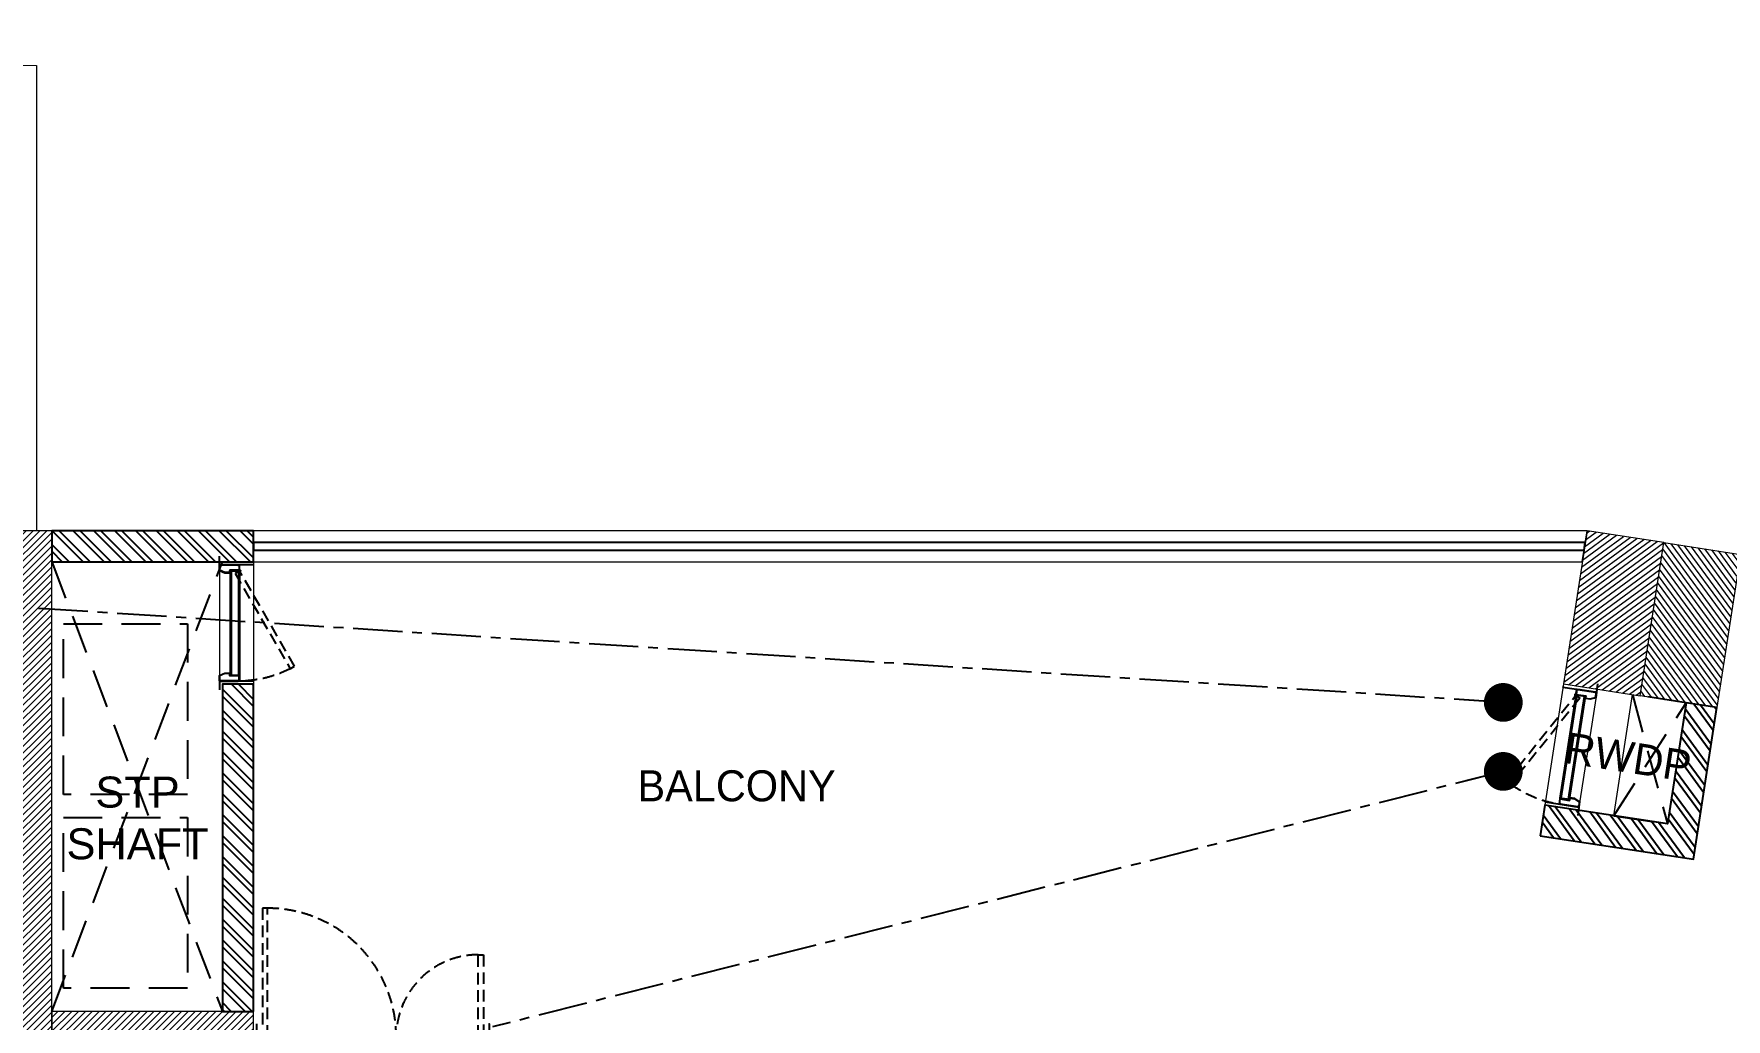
# Model space of a CAD drawing. Header units: millimetres. Extents: x 2335845 to 2509607, y 289014 to 361737.
# Drawn here: x 2408529 to 2419438, y 335552 to 341906 of the extents above; entities that cross this region are included whole.
import ezdxf

# ---------------------------------------------------------------- set-up
doc = ezdxf.new("R2010")
doc.units = ezdxf.units.MM
doc.linetypes.add('CENTER', pattern=[50.800000000000004, 31.75, -6.349999999999999, 6.349999999999999, -6.349999999999999])
doc.linetypes.add('HIDDEN', pattern=[0.375, 0.25, -0.125])
for name, color, linetype, lineweight in [('A-PLAN-COLUMN', 3, 'Continuous', 0), ('A-PLAN-RCC-HATCH', 8, 'Continuous', 13), ('A-PLAN-THIN', 251, 'Continuous', 15), ('TOA-FL-CPT-5', 8, 'Continuous', 5)]:
    doc.layers.add(name, color=color, linetype=linetype, lineweight=lineweight)
for name, color, linetype in [('A-PLAN-DOOR', 7, 'Continuous'), ('A-PLAN-HIDDEN', 1, 'HIDDEN'), ('A-PLAN-RAILING', 2, 'Continuous'), ('A-PLAN-SLOPE', 250, 'Continuous'), ('A-PLAN-TEXT', 4, 'Continuous'), ('A-PLAN-WALL', 6, 'Continuous'), ('A-PLAN-WALL HATCH', 8, 'Continuous')]:
    doc.layers.add(name, color=color, linetype=linetype)
doc.styles.add('ARIAL', font='arial.ttf')
doc.styles.get("Standard").update_dxf_attribs({"font": 'arial.ttf'})
doc.dimstyles.new('DIM40', dxfattribs={"dimtxt": 80, "dimasz": 20, "dimexe": 30, "dimexo": 25, "dimgap": 20, "dimtad": 1, "dimdec": 0, "dimzin": 0, "dimdsep": 46, "dimtxsty": 'Standard', "dimblk1": 'DOT', "dimblk2": 'DOT', "dimsah": 1, "dimcen": 0.09, "dimclrd": 1, "dimclre": 1, "dimclrt": 2, "dimadec": 0, "dimazin": 0, "dimtfac": 1, "dimtdec": 0, "dimtofl": 0, "dimtmove": 0, "dimatfit": 0, "dimldrblk": 'DOT', "dimfxl": 1, "dimtolj": 1, "dimtzin": 0, "dimarcsym": 0})

# ---------------------------------------------------------------- blocks, each defined once
blk = doc.blocks.new('Columns')
at = {"layer": 'A-PLAN-RCC-HATCH'}
h = blk.add_hatch(dxfattribs=at)
h.set_pattern_fill('ANSI31', color=256, scale=250, style=0)
h.set_pattern_definition([(45, (472797.8996726465, -579762.2315979134), (-22.09708691207961, 22.09708691207961), [])])
h.paths.add_polyline_path([(32139.70520870062, 10137.0074769468), (32439.70520870062, 10137.0074769468), (32439.70520870062, 13537.0074769468), (32139.70520870062, 13537.0074769468)])
h = blk.add_hatch(dxfattribs=at)
h.set_pattern_fill('ANSI31', color=256, scale=250, angle=-8.757088364219028, style=0)
h.set_pattern_definition([(36.24291163578097, (386888.0832271595, -639835.2924157272), (-18.47530857210077, 25.20367975446561), [])])
h.paths.add_polyline_path([(42184.19264937169, 12548.66479403188), (42678.36399088288, 12472.54196379334), (42830.60965134343, 13460.88464670791), (42336.43830983085, 13537.0074769468)])
h = blk.add_hatch(dxfattribs=at)
h.set_pattern_fill('ANSI31', color=256, scale=250, angle=-8.757088364219028, style=0)
h.set_pattern_definition([(126.2429116357225, (-481881.3329323197, -506008.8617272693), (25.20367975448447, 18.47530857207505), [])])
h.paths.add_polyline_path([(43172.53533234168, 12396.41913356225), (42678.36399088241, 12472.54196379334), (42830.6096513439, 13460.8846467078), (43324.78099280223, 13384.76181647694)])
h = blk.add_hatch(dxfattribs=at)
h.set_pattern_fill('ANSI31', color=256, scale=250, style=0)
h.set_pattern_definition([(45, (473097.8996726465, -579762.2315979134), (-22.09708691207961, 22.09708691207961), [])])
h.paths.add_polyline_path([(32439.70520870062, 10137.0074769468), (33739.70520870062, 10137.0074769468), (33739.70520870062, 10437.0074769468), (32439.70520870062, 10437.0074769468)])
at = {"layer": 'A-PLAN-COLUMN', "elevation": 6.128159e-10}
for points in [[(32139.70520870062, 10137.0074769468), (32439.70520870062, 10137.0074769468), (32439.70520870062, 13537.0074769468), (32139.70520870062, 13537.0074769468)], [(42184.19264937169, 12548.66479403188), (42678.36399088288, 12472.54196379334), (42830.60965134343, 13460.88464670791), (42336.43830983085, 13537.0074769468)], [(43172.53533234168, 12396.41913356225), (42678.36399088241, 12472.54196379334), (42830.6096513439, 13460.8846467078), (43324.78099280223, 13384.76181647694)], [(32439.70520870062, 10137.0074769468), (33739.70520870062, 10137.0074769468), (33739.70520870062, 10437.0074769468), (32439.70520870062, 10437.0074769468)]]:
    blk.add_lwpolyline(points, close=True, dxfattribs=at)
blk = doc.blocks.new('A$C3F28102C')
at = {"layer": 'A-PLAN-DOOR'}
h = blk.add_hatch(dxfattribs=at)
h.set_pattern_fill('ANSI31', color=256, style=0)
h.set_pattern_definition([(315, (-1529.32827185787, 1000.113489037183), (-0.4419417382415923, -0.4419417382415923), [])])
h.paths.add_polyline_path([(1.308630814251955, -14.93702832111739), (0, -14.93702832111739), (0, 0), (1.308630814251955, 0)])
h.paths.add_polyline_path([(1.308630814251955, 0.2026889373883023), (1.308630814251955, 0), (0, 0), (0, 1.053679621880289, 0.1157286097553703)])
h.paths.add_polyline_path([(4.936053944431478, -14.93702832111739), (3.627423130179522, -14.93702832111739), (3.627423130179522, 1.45519e-11), (4.936053944431478, 1.45519e-11)])
h.paths.add_polyline_path([(4.936053944431478, 1.45519e-11), (3.627423130179522, 1.45519e-11), (3.627423130179522, 0.2026889373883023, 0.1157286097553703), (4.936053944431478, 1.053679621880289)])
at = {"layer": 'A-PLAN-DOOR', "color": 2}
for points in [[(1.308630814251955, 0.2026889373883023), (1.308630814251955, -14.93702832111739), (0, -14.93702832111739), (0, 1.053679621880289)], [(3.627423130179522, 0.2026889373883023), (3.627423130179522, -14.93702832111739), (4.936053944431478, -14.93702832111739), (4.936053944431478, 1.053679621880289)]]:
    blk.add_lwpolyline(points, dxfattribs=at)
for radius in [3.417261628533555, 2.417261628533555]:
    blk.add_circle((2.468026972201187, 3.417261628550475), radius, dxfattribs=at)
blk = doc.blocks.new('Door 1500 mm')
at = {"layer": 'A-PLAN-DOOR'}
for p, q in [((-749.00181488198, 144.7368421050487), (-749.00181488198, 149.7277676948579)), ((749.0018148820382, 144.7368421050487), (749.0018148820382, 149.7277676948579)), ((710.4444959679386, 59.89110707782675), (-710.4444959679677, 59.89110707782675)), ((-710.4444959679677, 59.89110707782675), (-710.4444959680258, -2.328306e-10)), ((710.4444959679386, 53.40290381107479), (-710.4444959680258, 53.40290381107479)), ((710.4444959679968, 6.488203266519121), (-710.444495968084, 6.488203267101198)), ((710.4444959680258, -2.328306e-10), (-710.4444959680258, 2.328306e-10)), ((-150, -1.164153e-10), (-150, 53.40290381107479)), ((710.4444959679386, 59.89110707782675), (710.4444959680258, -2.328306e-10))]:
    blk.add_line(p, q, dxfattribs=at)
for points in [[(-750, -90.2722323050257), (-750, -90.2722323050257), (-750, 149.7277676948579), (-851, 149.7277676948579)], [(750, -89.27223230502567), (749.9999999999707, 149.7277676948579), (851, 149.7277676948579)]]:
    blk.add_lwpolyline(points, dxfattribs=at)
for points in [[(-750, 7.985480943578295), (-749.0018148820382, 7.985480943578295), (-749.00181488198, 141.7422867511632), (-749.9999999999417, 141.7422867511632)], [(-747.5045372050662, 1.497277676709927), (-715.5626134299963, 1.497277676709927), (-715.5626134299963, 63.3847549908096), (-700.5898366605687, 63.38475499069317), (-700.5898366605687, 94.62707364954984), (-715.2089502156305, 148.230490018148), (-747.5045372050081, 148.2304900179151), (-747.5045372050081, 139.7459165151231), (-749.00181488198, 139.7459165151231), (-749.00181488198, 141.7422867511632), (-749.00181488198, 149.7277676948579), (-714.0653357531118, 149.7277676950907), (-699.0925589835388, 94.82758620672392), (-699.092558983597, 61.88747731375042), (-714.0653357531118, 61.88747731375042), (-714.0653357531118, -2.328306e-10), (-749.0018148820382, -2.328306e-10), (-749.0018148820382, 9.981851179501971), (-747.5045372050662, 9.981851179501971)], [(747.5045372050954, 1.497277676709927), (715.5626134300255, 1.497277676709927), (715.5626134300255, 63.38475499069317), (700.5898366605105, 63.38475499069317), (700.5898366605105, 94.62707364954984), (715.2089502155723, 148.2304900180315), (747.5045372050954, 148.2304900179151), (747.5045372050954, 139.7459165151231), (749.0018148820382, 139.7459165151231), (749.0018148820382, 141.7422867511632), (749.0018148820382, 149.7277676948579), (714.0653357531992, 149.7277676950907), (699.0925589835678, 94.82758620672392), (699.0925589835678, 61.88747731375042), (714.0653357530538, 61.88747731375042), (714.0653357530538, -2.328306e-10), (749.0018148820382, -2.328306e-10), (749.0018148820382, 9.981851179501971), (747.5045372050954, 9.981851179501971)], [(750, 7.985480943578295), (749.0018148820382, 7.985480943578295), (749.0018148820382, 141.7422867511632), (750.0000000000291, 141.7422867511632)]]:
    blk.add_lwpolyline(points, close=True, dxfattribs=at)
at = {"layer": 'A-PLAN-DOOR', "linetype": 'HIDDEN', "ltscale": 300}
for points in [[(-711.7507517717313, -6.987295825965703), (-678.810642878816, -6.987295825965703), (-678.810642878816, -534.8172566570573), (-711.7507517717604, -534.8172566570573)], [(711.7507517716731, -6.987295825965703), (678.8106428787578, -6.987295825965703), (678.8106428793398, -835.8273914135061), (711.7507517722551, -835.8273914135061)]]:
    blk.add_lwpolyline(points, close=True, dxfattribs=at)
for centre, radius, start, end in [((-678.8106428788743, -6.987295825965703), 528.8568032321253, 270, 0.7570181674091858), ((678.8106428787578, -6.987295825965703), 828.840095586648, 179.5169788418719, 269.9999999983326)]:
    blk.add_arc(centre, radius, start, end, dxfattribs=at)
at = {"layer": 'A-PLAN-DOOR', "extrusion": (0, 0, -1), "yscale": 0.9981851179673188, "zscale": -0.9981851179673188, "rotation": 180}
for p, xscale in [((714.065335753141, -2.328306e-10), 0.9981851179673188), ((-714.0653357530538, -2.328306e-10), -0.9981851179673188)]:
    blk.add_blockref('A$C3F28102C', p, dxfattribs=dict(at, xscale=xscale))
blk = doc.blocks.new('shaft door 750')
at = {"layer": 'A-PLAN-DOOR'}
for p, q in [((335.4779689526185, 59.84042553193285), (-335.4779689526204, 59.84042553170002)), ((-335.4779689525039, 0), (-335.4779689525039, 59.84042553193285)), ((335.4779689526185, 53.35771276598098), (-335.4779689526204, 53.35771276571904)), ((335.4779689525021, 6.482712765951874), (-335.4779689525039, 6.48271276592277)), ((335.4779689525021, 0), (-335.4779689525039, 0)), ((335.4779689525021, 0), (335.4779689526185, 59.84042553193285)), ((-374.0026595745021, -69.81382978725014), (-374.0026595745021, -64.82712765951874)), ((-374.0026595745021, -64.82712765951874), (-374.0026595745021, -69.81382978716283))]:
    blk.add_line(p, q, dxfattribs=at)
at = {"layer": 'A-PLAN-DOOR', "linetype": 'HIDDEN', "ltscale": 300}
blk.add_lwpolyline([(336.7831193658058, 59.84042553204927), (320.3270023444202, 31.33759475589613), (-295.2315388664156, 386.7304842259618), (-278.7754218451464, 415.2333150020859)], close=True, dxfattribs=at)
at = {"layer": 'A-PLAN-DOOR'}
for points in [[(-375.0000000000018, 149.975109298015), (-375.0000000000018, 149.975109298015), (-375.0000000000018, -70.02489070291631), (-430.0000000000018, -70.02489070291631)], [(375, 150.1861702136812), (375, 150.1861702136812), (375, -70.02489070291631), (430, -70.02489070291631)]]:
    blk.add_lwpolyline(points, dxfattribs=at)
for points in [[(-375.0000000000018, 51.86170212764409), (-374.0026595745021, 51.86170212764409), (-374.0026595745021, -61.83510638296138), (-375.0000000000018, -61.83510638296138)], [(-372.5066489361943, 58.34441489362507), (-340.5917553190393, 58.34441489362507), (-340.5917553190393, -3.490691489394521), (-325.6316489360779, -3.490691489365418), (-325.6316489360779, -34.7065720158862), (-340.2383913843678, -68.31781914905878), (-372.5066489361943, -68.31781914888415), (-372.5066489361943, -59.84042553184554), (-374.0026595745021, -59.84042553184554), (-374.0026595745021, -61.83510638296138), (-374.0026595745021, -69.81382978716283), (-339.0957446808479, -69.81382978736656), (-324.1356382977701, -34.90691489368328), (-324.1356382977701, -1.994680851057637), (-339.0957446807315, -1.994680851086741), (-339.0957446807315, 59.84042553190375), (-374.0026595745021, 59.84042553190375), (-374.0026595745021, 49.86702127658646), (-372.5066489361943, 49.86702127658646)], [(372.5066489361925, 58.34441489359597), (340.5917553190375, 58.34441489359597), (340.5917553190375, -3.490691489394521), (325.6316489361925, -3.490691489365418), (325.6316489361925, -34.7065720158862), (340.2383913844824, -68.31781914905878), (372.5066489361925, -68.31781914888415), (372.5066489361925, -59.84042553184554), (374.0026595745003, -59.84042553184554), (374.0026595745003, -61.83510638296138), (374.0026595745003, -69.81382978716283), (339.0957446808461, -69.81382978736656), (324.1356382978847, -34.90691489371238), (324.1356382978847, -1.994680851057637), (339.0957446808461, -1.994680851086741), (339.0957446808461, 59.84042553190375), (374.0026595745003, 59.84042553190375), (374.0026595745003, 49.86702127658646), (372.5066489361925, 49.86702127658646)], [(375, 51.86170212764409), (374.0026595745003, 51.86170212764409), (374.0026595745003, -61.83510638296138), (375, -61.83510638296138)]]:
    blk.add_lwpolyline(points, close=True, dxfattribs=at)
at = {"layer": 'A-PLAN-DOOR', "linetype": 'HIDDEN', "ltscale": 300}
blk.add_arc((337.582099616644, 59.84042553184554), 711.584759191056, 152.6806579122814, 180, dxfattribs=at)
at = {"layer": 'A-PLAN-THIN'}
for p, q in [((395.0000000614673, 149.9751092970837), (-394.999999929687, 149.9751092970837)), ((375, -70.02489070291631), (-375.0000000000018, -70.02489070291631))]:
    blk.add_line(p, q, dxfattribs=at)
at = {"layer": 'A-PLAN-DOOR', "xscale": -0.9973404255317604, "yscale": 0.9973404255317604, "zscale": 0.9973404255317604}
blk.add_blockref('A$C3F28102C', (339.0957446808461, 59.84042553190375), dxfattribs=at)
blk = doc.blocks.new('_DOT')
at = {"color": 0, "linetype": 'ByBlock'}
blk.add_line((-0.5, 0), (-1, 0), dxfattribs=at)
at = {"color": 0, "linetype": 'ByBlock', "const_width": 0.5}
blk.add_lwpolyline([(-0.25, 0, 1), (0.25, 0, 1)], format="xyb", close=True, dxfattribs=at)
blk = doc.blocks.new('Balcony')
at = {"layer": 'A-PLAN-WALL HATCH'}
h = blk.add_hatch(dxfattribs=at)
h.set_pattern_fill('ANSI32', color=256, scale=10, angle=-90.00000000000001, style=0)
h.set_pattern_definition([(315, (-239219.9398534279, -279012.2728640755), (67.35192090801867, 67.35192090801864), []), (315, (-239219.9398534279, -279057.1741640755), (67.35192090801867, 67.35192090801864), [])])
h.paths.add_polyline_path([(-2119.939853603486, 42287.72713592456), (-819.939853603486, 42287.72713592456), (-819.939853603486, 42487.72713592456), (-2119.939853603486, 42487.72713592456)])
h = blk.add_hatch(dxfattribs=at)
h.set_pattern_fill('ANSI32', color=256, scale=10, angle=-90.00000000000001, style=0)
h.set_pattern_definition([(315, (-238919.9398534279, -279012.2728640755), (67.35192090801867, 67.35192090801864), []), (315, (-238919.9398534279, -279057.1741640755), (67.35192090801867, 67.35192090801864), [])])
h.paths.add_polyline_path([(-819.939853603486, 39387.72713592456), (-819.939853603486, 41497.72713592456), (-1019.939853603486, 41497.72713592456), (-1019.939853603486, 39387.72713592456)])
h = blk.add_hatch(dxfattribs=at)
h.set_pattern_fill('ANSI32', color=256, scale=10, angle=81.24291135857432, style=0)
h.set_pattern_definition([(126.2429113585743, (-290635.8021738944, -239440.6562392592), (-76.82081616406174, -56.31274015609105), []), (126.2429113585743, (-290628.9661456058, -239396.2783679839), (-76.82081616406174, -56.31274015609105), [])])
h.paths.add_polyline_path([(7473.824384600855, 40520.92520593177), (8462.167065539397, 40368.67953955382), (8612.890270037577, 41347.13879254006), (8415.221738106105, 41377.58792744629), (8294.947661154903, 40596.79720875173), (7504.27351746615, 40718.59374278854)])
at = {"layer": 'A-PLAN-HIDDEN', "ltscale": 1000}
for p, q in [((-2119.939853603486, 42287.72713592456), (-1019.939853603486, 39387.72713592456)), ((-2119.939853603486, 39387.72713592456), (-1019.939853603486, 42287.72713592456))]:
    blk.add_line(p, q, dxfattribs=at)
for points in [[(-2044.939860307612, 40787.72761369037), (-2044.939860307612, 41887.72761369037), (-1244.939860307612, 41887.72761369037), (-1244.939860307612, 40787.72761369037)], [(-2044.939860307612, 39537.72761369037), (-2044.939860307612, 40637.72761369037), (-1244.939860307612, 40637.72761369037), (-1244.939860307612, 39537.72761369037)]]:
    blk.add_lwpolyline(points, close=True, dxfattribs=at)
at = {"layer": 'A-PLAN-HIDDEN', "ltscale": 1000, "elevation": -2.168359615506406e-10}
blk.add_lwpolyline([(7949.027731640264, 40650.083198882), (8415.221745621413, 41377.58792628866), (8069.301805560011, 41430.87390299555), (8294.947663146537, 40596.79721658613), (7949.027731640264, 40650.083198882), (8294.947660957929, 40596.7972023763)], dxfattribs=at)
at = {"layer": 'A-PLAN-RAILING'}
blk.add_lwpolyline([(-819.939853603486, 42362.72713592456), (7757.538076333236, 42362.72713592456), (7765.240144810639, 42412.72713592456), (-819.939853603486, 42412.72713592456)], close=True, dxfattribs=at)
at = {"layer": 'A-PLAN-THIN'}
blk.add_line((7949.027721357066, 40650.08318591898), (8069.301805560011, 41430.87390299555), dxfattribs=at)
blk.add_lwpolyline([(-819.939853603486, 42287.72713592456), (7745.984973616898, 42287.72713592456), (7776.793247526977, 42487.72713592456), (-819.939853603486, 42487.72713592456)], close=True, dxfattribs=at)
at = {"layer": 'A-PLAN-WALL'}
for points in [[(-2119.939853603486, 42287.72713592456), (-819.939853603486, 42287.72713592456), (-819.939853603486, 42487.72713592456), (-2119.939853603486, 42487.72713592456), (-2119.939853603486, 42287.72713592456)], [(-819.939853603486, 39387.72713592456), (-819.939853603486, 41497.72713592456), (-1019.939853603486, 41497.72713592456), (-1019.939853603486, 39387.72713592456), (-819.939853603486, 39387.72713592456)]]:
    blk.add_lwpolyline(points, dxfattribs=at)
blk.add_lwpolyline([(7473.824384600855, 40520.92520593177), (7473.824384600855, 40520.92520593177), (7473.824384600855, 40520.92520593177), (8462.167065481655, 40368.67953918205), (8462.167065809015, 40368.67953913164), (8462.167065809015, 40368.67953913164), (8462.16706657596, 40368.67953901354), (8462.167065809015, 40368.67953913164), (8462.167065809015, 40368.67953913164), (8462.167065481655, 40368.67953918205), (8462.167065129615, 40368.67953906907), (8462.16706345696, 40368.67953849433), (8462.167065481655, 40368.67953918205), (8462.167065539397, 40368.67953955382), (8612.890270037577, 41347.13879254006), (8612.890268239658, 41347.13879243634), (8612.890268239658, 41347.13879243634), (8612.890268239658, 41347.13879243634), (8612.890270037577, 41347.13879254006), (8415.221738106105, 41377.58792744629), (8415.221738106105, 41377.58792744629), (8415.221738106105, 41377.58792744629), (8294.947661154903, 40596.79720875173), (7504.27351746615, 40718.59374278854)], close=True, dxfattribs=at)
at = {"layer": 'A-PLAN-DOOR', "extrusion": (4.192938477432128e-29, 5.889758744209269e-28, -1), "zscale": -0.9999999999999999, "rotation": 90}
blk.add_blockref('shaft door 750', (969.9149629008025, 41892.72713592456), dxfattribs=at)
at = {"layer": 'A-PLAN-DOOR', "rotation": 81.24291131129281}
blk.add_blockref('shaft door 750', (7712.637354598846, 41086.15604114102), dxfattribs=at)
at = {"layer": 'A-PLAN-DOOR', "extrusion": (0, 0, -1), "xscale": -1, "zscale": -1, "rotation": 180}
blk.add_blockref('Door 1500 mm', (49.93985360348597, 39217.45490361942), dxfattribs=at)
at = {"layer": 'A-PLAN-TEXT', "insert": (8056.871614472009, 41126.99650401052, 4.902526899999989e-09), "char_height": 200, "width": 823.4481879561016, "attachment_point": 2, "rotation": 351.24291163576936, "style": 'ARIAL'}
blk.add_mtext('\\pi0.322;{\\fCentury Gothic|b0|i0|c0|p34;RWDP}', dxfattribs=at)
at = {"layer": 'A-PLAN-SLOPE', "linetype": 'CENTER', "ltscale": 10}
for points in [[(7236.85491512157, 41380.58359002962, 0.0301739838820899), (-2219.939853603486, 41987.72713592439, 0.0301739838820899)], [(7236.85491512157, 40935.64154756151, 0.0301739838820899), (720.060146396514, 39287.72713592456, 0.0301739838820899)]]:
    blk.add_leader(points, dimstyle='DIM40', override={"dimasz": 250, "dimclrd": 256}, dxfattribs=at)

msp = doc.modelspace()

# ---------------------------------------------------------------- hatches: boundary and pattern name
at = {"layer": 'TOA-FL-CPT-5'}
h = msp.add_hatch(dxfattribs=at)
h.set_pattern_fill('FLEX', color=8, scale=50)
h.set_pattern_definition([(0, (2309292.624557088, 300485.1997674393), (0, 317.5), [317.5, -317.5]), (45, (2309610.124557088, 300485.1997674393), (0, 317.499999467225), [79.375, -290.26280657, 79.375, -449.01280657])])
edge = h.paths.add_edge_path()
edge.add_line((2391891.518716743, 341636.5168371768), (2391891.646871303, 325701.6680277568))
edge.add_line((2391891.646871303, 325701.6680277568), (2392141.744490369, 325701.6680277574))
edge.add_line((2392141.744490369, 325701.6680277574), (2392141.744490369, 325601.6680277574))
edge.add_line((2392141.744490369, 325601.6680277574), (2393641.64628803, 325601.6475420261))
edge.add_line((2393641.64628803, 325601.6475420261), (2393641.64628803, 325702.3302304408))
edge.add_line((2393641.64628803, 325702.3302304408), (2394044.800120086, 325701.5462436086))
edge.add_line((2394044.800120086, 325701.5462436086), (2394044.683246874, 328001.7380735847))
edge.add_line((2394044.683246874, 328001.7380735847), (2403103.196726089, 328001.9692602216))
edge.add_line((2403103.196726089, 328001.9692602216), (2406283.172001221, 331181.4635119292))
edge.add_line((2406283.172001221, 331181.4635119292), (2408344.683234952, 335301.6242071021))
edge.add_line((2408344.683234952, 335301.6242071021), (2408344.683234952, 341505.7272300803))
edge.add_arc((2392985.179692765, -555741.3437582827), 897378.5270142467, 89.01927929386319, 90.06982802883057)

# ---------------------------------------------------------------- linework, layer by layer
at = {"layer": 'A-PLAN-THIN', "elevation": 6.128159000000002e-10}
msp.add_lwpolyline([(2408344.683234952, 338701.6242071021), (2408344.683234952, 341505.7272300803, 0.02661994279431817), (2350244.683235127, 339753.7903795982), (2350244.683235127, 339954.1508942897, -0.02670257257568847), (2408544.683234952, 341701.6242071021), (2408544.683234952, 338701.6242071021), (2408344.683234952, 338701.6242071021)], format="xyb", dxfattribs=at)

# ---------------------------------------------------------------- block references
at = {"ltscale": 0.5}
msp.add_blockref('Balcony', (2410764.623088555, 296213.8970711775), dxfattribs=at)
at = {"layer": 'A-PLAN-COLUMN'}
msp.add_blockref('Columns', (2376204.978026251, 325164.6167301553), dxfattribs=at)

# ---------------------------------------------------------------- texts
at = {"layer": 'A-PLAN-TEXT', "char_height": 200, "attachment_point": 2, "style": 'ARIAL'}
for s, insert, width in [('\\pi0.322;STP\\PSHAFT', (2409196.888850424, 337116.1595733162, -2.549404133488756e-09), 934.1964529331515), ('\\pi0.322;{\\fCentury Gothic|b0|i0|c0|p34;BALCONY}', (2413058.645876105, 337156.7456886153), 1327.084976206662)]:
    msp.add_mtext(s, dxfattribs=dict(at, insert=insert, width=width))

doc.saveas('drawing.dxf')
